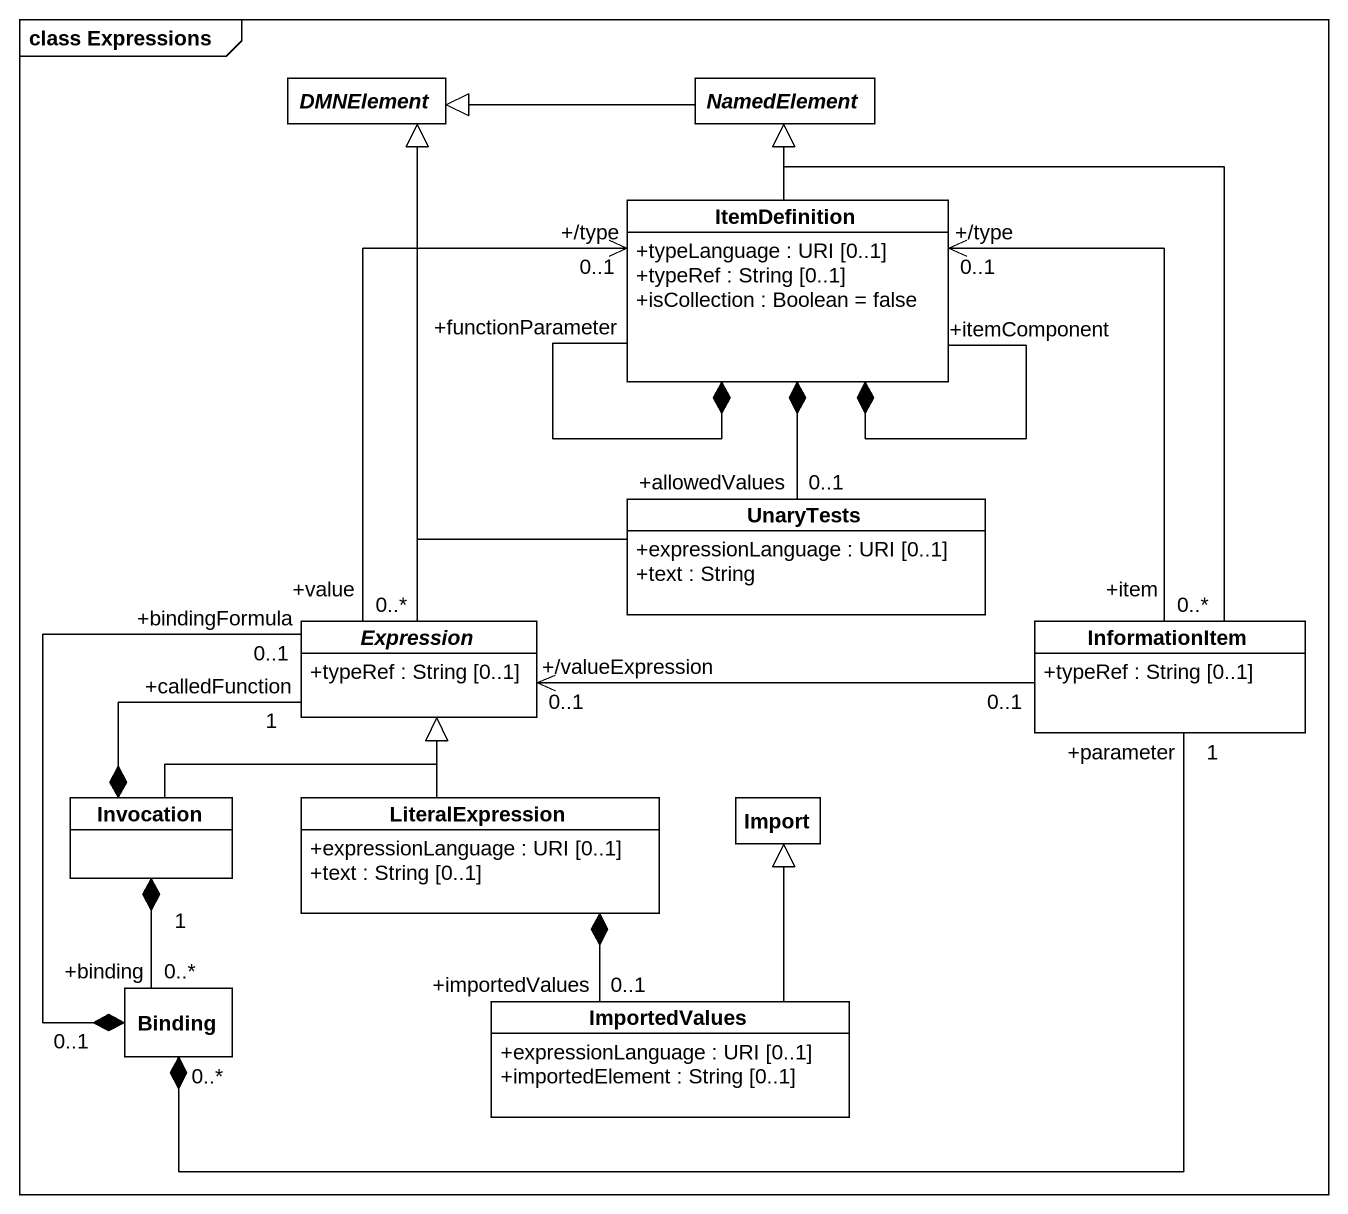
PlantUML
@startuml
mainframe class Expressions
hide circle
hide empty members
skinparam classAttributeIconSize 0
abstract class DMNElement
abstract class NamedElement
class ItemDefinition {
  +typeLanguage : URI [0..1]
  +typeRef : String [0..1]
  +isCollection : Boolean = false
}
class UnaryTests {
  +expressionLanguage : URI [0..1]
  +text : String
}
abstract class Expression {
  +typeRef : String [0..1]
}
class InformationItem {
  +typeRef : String [0..1]
}
class Invocation
class LiteralExpression {
  +expressionLanguage : URI [0..1]
  +text : String [0..1]
}
class Import
class Binding
class ImportedValues {
  +expressionLanguage : URI [0..1]
  +importedElement : String [0..1]
}
NamedElement -left-|> DMNElement
ItemDefinition -up-|> NamedElement
ItemDefinition *-- "+itemComponent" ItemDefinition
ItemDefinition *-- "+functionParameter" ItemDefinition
ItemDefinition *-- "+allowedValues\n0..1" UnaryTests
UnaryTests -up-|> DMNElement
Expression -up-|> DMNElement
Expression "+value\n0..*" -up-> "+/type\n0..1" ItemDefinition
InformationItem -up-|> NamedElement
InformationItem "+item\n0..*" -up-> "+/type\n0..1" ItemDefinition
InformationItem "0..1" -left-> "+/valueExpression\n0..1" Expression
Invocation -up-|> Expression
Invocation *-up- "+calledFunction\n1" Expression
Invocation "1" *-- "+binding\n0..*" Binding
LiteralExpression -up-|> Expression
LiteralExpression *-- "+importedValues\n0..1" ImportedValues
Binding "0..1" *-up- "+bindingFormula\n0..1" Expression
Binding "0..*" *-right- "+parameter\n1" InformationItem
ImportedValues -up-|> Import
@enduml
